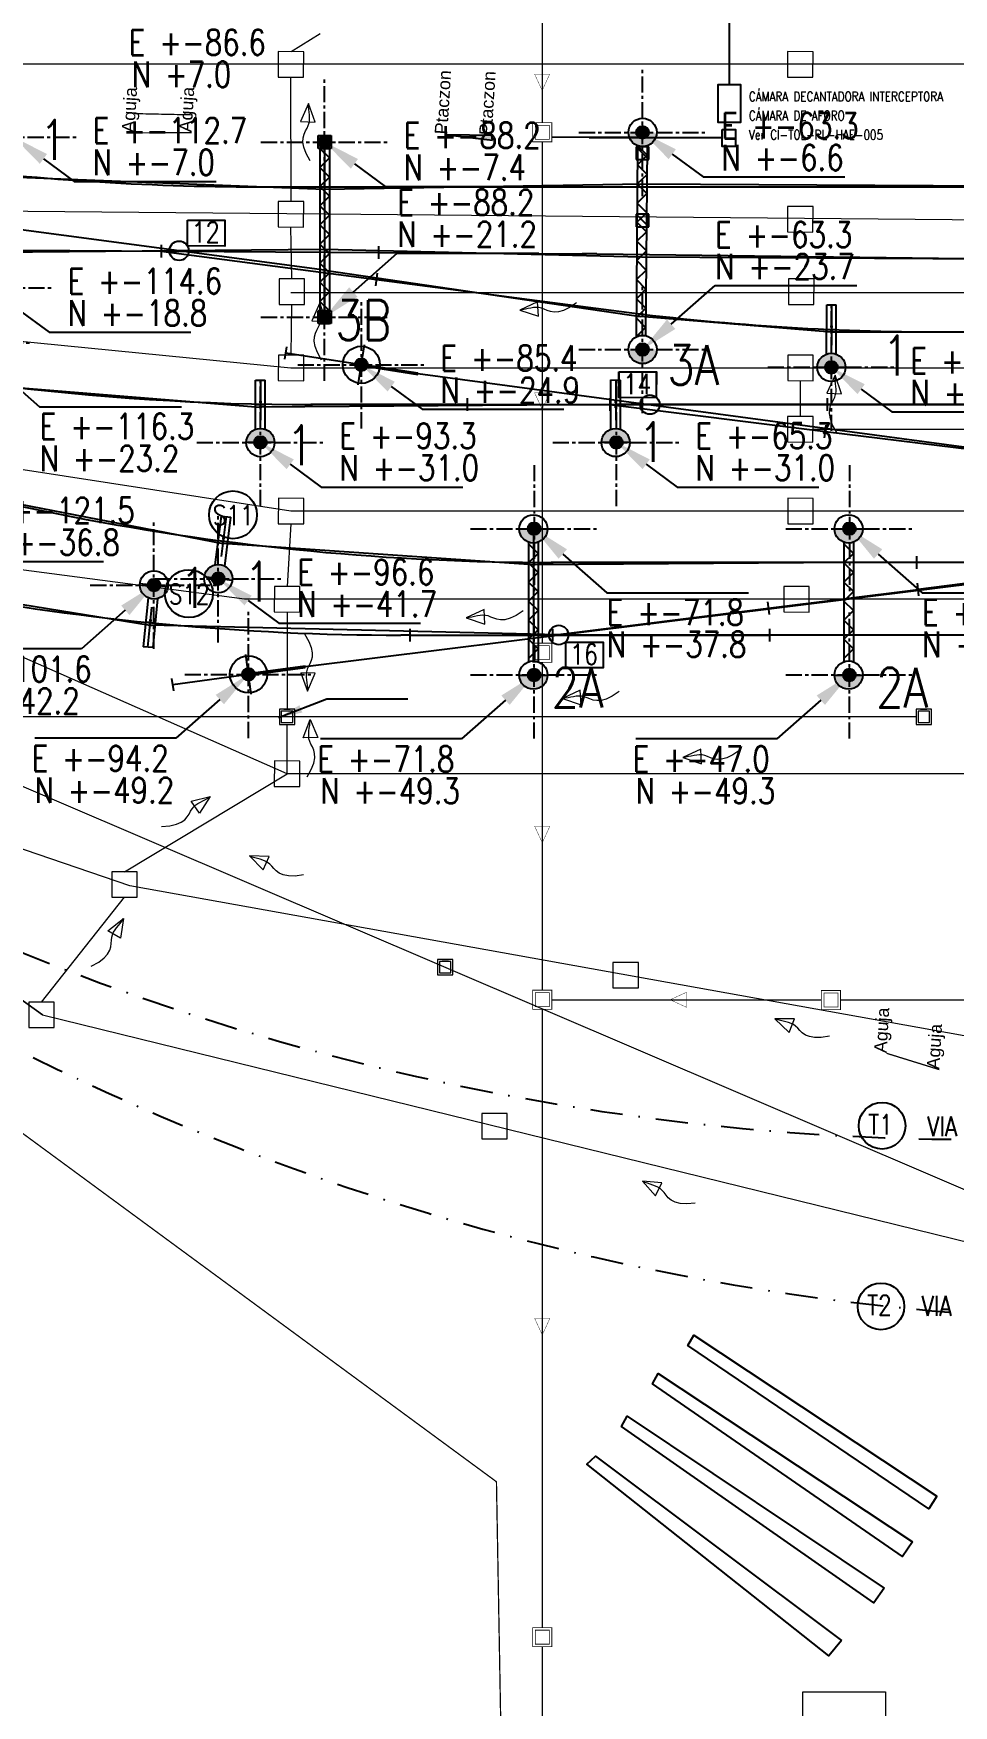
# Model space of a CAD drawing. Header units: millimetres. Extents: x -940 to 1351, y -586 to 711.
# Drawn here: x 488.1 to 560.4, y 153.7 to 285 of the extents above; entities that cross this region are included whole.
import ezdxf
from ezdxf import colors
from ezdxf.entities.mleader import LeaderData, LeaderLine
from ezdxf.enums import TextEntityAlignment as Align
from ezdxf.math import Vec2, Vec3

# ---------------------------------------------------------------- set-up
doc = ezdxf.new("R2010")
doc.units = ezdxf.units.MM
doc.linetypes.add('CENTER', pattern=[50.8, 31.75, -6.35, 6.35, -6.35])
doc.linetypes.add('TRAZO_Y_PUNTO2', pattern=[12.7, 6.35, -3.175, 0, -3.175])
for name, color, linetype in [('camara de inspeccion', 4, 'Continuous'), ('Cambios 1.8', 4, 'Continuous'), ('Catenaria', 2, 'Continuous'), ('CI-Encofrado-f', 2, 'Continuous'), ('CI-Mampostería', 4, 'Continuous'), ('CI-Sanitarios', 1, 'Continuous'), ('CLOACAL PRIMARIO', 6, 'Continuous'), ('ENad-AGUJAS', 22, 'Continuous'), ('GE-Cotas', 1, 'Continuous'), ('GE-Simbologia', 2, 'Continuous'), ('GE-Textos', 3, 'Continuous'), ('LIMITE PREDIO', 252, 'Continuous'), ('ME- VIAS SIN CAT', 1, 'TRAZO_Y_PUNTO2'), ('ME-Vias con catenarias', 30, 'Continuous'), ('Nombre de secciòn de emparrillado', 70, 'Continuous'), ('RIELES', 252, 'Continuous'), ('Scr Aguja', 1, 'Continuous'), ('Scr Corazon', 12, 'Continuous'), ('TUB', 3, 'Continuous')]:
    doc.layers.add(name, color=color, linetype=linetype)
for name, color, linetype, lineweight in [('Catenaria textos', 253, 'Continuous', 15), ('CI-DRENAJES ZONA VIAS', 5, 'Continuous', 9), ('CI-PLUVIALES', 3, 'Continuous', 9)]:
    doc.layers.add(name, color=color, linetype=linetype, lineweight=lineweight)
doc.styles.add('Romans', font='romans.shx', dxfattribs={"width": 0.8})
doc.styles.add('Romans PF', font='romans.shx', dxfattribs={"width": 0.8})
doc.styles.get("Standard").update_dxf_attribs({"font": 'arial.ttf'})
doc.dimstyles.new('COTAS GENERAL', dxfattribs={"dimscale": 0.1, "dimtxt": 2.5, "dimasz": 2.5, "dimexe": 1, "dimexo": 1, "dimgap": 1.25, "dimtad": 1, "dimzin": 1, "dimdsep": 46, "dimtxsty": 'Romans', "dimcen": 1, "dimclrd": 2, "dimclre": 1, "dimclrt": 3, "dimaunit": 1, "dimadec": 3, "dimazin": 0, "dimtfac": 1, "dimtix": 1, "dimtmove": 0, "dimatfit": 0, "dimfxl": 1.5, "dimtolj": 1, "dimarcsym": 0})

# ---------------------------------------------------------------- blocks, each defined once
blk = doc.blocks.new('CB8der')
for p, q in [((0.5, 11.2), (-0.5, 11.2)), ((0, 11.2), (0, -17.05)), ((0, 0), (-2.11, -16.92)), ((0.5, 0), (-0.5, 0)), ((-2.61, -16.86), (-1.62, -16.98)), ((0.5, -17.05), (-0.5, -17.05))]:
    blk.add_line(p, q)
blk = doc.blocks.new('vias ident')
at = {"layer": 'GE-Textos', "color": 2}
blk.add_circle((6413556.11, 6135559.38), 1.83, dxfattribs=at)
at = {"layer": 'GE-Textos', "style": 'Romans', "width": 0.8}
blk.add_attdef('AC1', text='', height=1.56, dxfattribs=at).set_placement((6413555.99, 6135558.7), align=Align.CENTER)
blk = doc.blocks.new('CAMARA DRENAJE RANURADO')
at = {"layer": 'CI-DRENAJES ZONA VIAS', "ltscale": 2}
blk.add_lwpolyline([(0, -1), (2, -1), (2, 1), (0, 1)], close=True, dxfattribs=at)
blk = doc.blocks.new('CAMARA PL')
at = {"layer": 'CI-PLUVIALES', "ltscale": 2}
for points in [[(0, -0.6), (1.2, -0.6), (1.2, 0.6), (0, 0.6)], [(0.15, -0.45), (1.05, -0.45), (1.05, 0.45), (0.15, 0.45)]]:
    blk.add_lwpolyline(points, close=True, dxfattribs=at)
blk.add_lwpolyline([(0.35, 0.6), (0.85, 0.6)], dxfattribs=at)
blk = doc.blocks.new('CAMB')
at = {"layer": 'GE-Simbologia'}
blk.add_lwpolyline([(6413053.12, 6135476.25), (6413056.05, 6135476.25), (6413056.05, 6135474.22), (6413053.12, 6135474.22)], close=True, dxfattribs=at)
at = {"layer": 'GE-Textos', "style": 'Romans', "width": 0.8}
blk.add_attdef('10', text='', height=1.6, dxfattribs=at).set_placement((6413054.56, 6135474.5), align=Align.CENTER)
blk = doc.blocks.new('tipo de vias')
at = {"layer": 'Nombre de secciòn de emparrillado', "color": 2}
blk.add_circle((-0.14, -0.63), 1.88, dxfattribs=at)
at = {"layer": 'Nombre de secciòn de emparrillado', "style": 'Romans', "width": 0.8}
blk.add_attdef('S10', text='', height=1.56, dxfattribs=at).set_placement((-0.12, -1.45), align=Align.CENTER)
blk = doc.blocks.new('CI')
at = {"layer": 'camara de inspeccion', "ltscale": 2, "const_width": 0.06}
for points in [[(17942.25, 14551.63), (17942.25, 14550.88), (17943, 14550.88), (17943.75, 14550.88), (17943.75, 14551.63), (17943.75, 14552.38), (17943, 14552.38), (17942.25, 14552.38)], [(17942.45, 14551.63), (17942.45, 14551.08), (17943, 14551.08), (17943.55, 14551.08), (17943.55, 14551.63), (17943.55, 14552.18), (17943, 14552.18), (17942.45, 14552.18)], [(17942.25, 14510.76), (17942.25, 14510.01), (17943, 14510.01), (17943.75, 14510.01), (17943.75, 14510.76), (17943.75, 14511.51), (17943, 14511.51), (17942.25, 14511.51)], [(17942.45, 14510.76), (17942.45, 14510.21), (17943, 14510.21), (17943.55, 14510.21), (17943.55, 14510.76), (17943.55, 14511.31), (17943, 14511.31), (17942.45, 14511.31)], [(17942.25, 14483.51), (17942.25, 14482.76), (17943, 14482.76), (17943.75, 14482.76), (17943.75, 14483.51), (17943.75, 14484.26), (17943, 14484.26), (17942.25, 14484.26)], [(17942.45, 14483.51), (17942.45, 14482.96), (17943, 14482.96), (17943.55, 14482.96), (17943.55, 14483.51), (17943.55, 14484.06), (17943, 14484.06), (17942.45, 14484.06)], [(17964.92, 14483.49), (17964.92, 14482.74), (17965.67, 14482.74), (17966.42, 14482.74), (17966.42, 14483.49), (17966.42, 14484.24), (17965.67, 14484.24), (17964.92, 14484.24)], [(17965.12, 14483.49), (17965.12, 14482.94), (17965.67, 14482.94), (17966.22, 14482.94), (17966.22, 14483.49), (17966.22, 14484.04), (17965.67, 14484.04), (17965.12, 14484.04)], [(17942.25, 14433.46), (17942.25, 14432.71), (17943, 14432.71), (17943.75, 14432.71), (17943.75, 14433.46), (17943.75, 14434.21), (17943, 14434.21), (17942.25, 14434.21)], [(17942.45, 14433.46), (17942.45, 14432.91), (17943, 14432.91), (17943.55, 14432.91), (17943.55, 14433.46), (17943.55, 14434.01), (17943, 14434.01), (17942.45, 14434.01)]]:
    blk.add_lwpolyline(points, close=True, dxfattribs=at)
blk = doc.blocks.new('flechas')
at = {"layer": 'CLOACAL PRIMARIO', "lineweight": 20, "ltscale": 2, "const_width": 0.06}
for points in [[(-17384.56, 3454.53), (-17383.37, 3451.95), (-17382.18, 3454.54), (-17384.56, 3454.53)], [(-17384.56, 3404.48), (-17383.37, 3401.9), (-17382.18, 3404.49), (-17384.56, 3404.48)], [(-17384.55, 3336.4), (-17383.35, 3333.81), (-17382.17, 3336.4), (-17384.55, 3336.4)], [(-17360.69, 3310.34), (-17363.28, 3309.15), (-17360.69, 3307.96), (-17360.69, 3310.34)], [(-17384.55, 3259.1), (-17383.35, 3256.52), (-17382.17, 3259.11), (-17384.55, 3259.1)]]:
    blk.add_lwpolyline(points, dxfattribs=at)
blk = doc.blocks.new('A$C2B720CAE')
at = {"layer": 'Catenaria', "ltscale": 4}
for p, q in [((0, 1), (0, 0)), ((1, 1), (0, 1)), ((0, 1), (1, 0)), ((0, 0), (1, 0)), ((1, 0), (1, 1))]:
    blk.add_line(p, q, dxfattribs=at)
blk = doc.blocks.new('A$C0E88229D')
at = {"layer": 'Catenaria'}
blk.add_hatch(color=256, dxfattribs=at).paths.add_polyline_path([(2.23, 4.91), (0, 4.91, 1)])
at = {"linetype": 'Continuous', "ltscale": 4}
blk.add_line((1.11, 0), (1.11, 3.16), dxfattribs=at)
at = {"color": 1}
for p, q in [((1.01, 2.13), (1.11, 2.13)), ((1.01, 1.73), (1.11, 1.73)), ((1.11, 2.13), (1.21, 2.13)), ((1.11, 1.73), (1.21, 1.73))]:
    blk.add_line(p, q, dxfattribs=at)
at = {"layer": 'Catenaria'}
for p, q in [((0, 4.91), (2.23, 4.91)), ((0.74, 3.86), (0.74, 0)), ((1.49, 3.86), (1.49, 0))]:
    blk.add_line(p, q, dxfattribs=at)
at = {"layer": 'Catenaria', "linetype": 'Continuous', "ltscale": 4}
for p, q in [((1.49, 1.93), (0.74, 1.93)), ((1.49, 0), (0.74, 0))]:
    blk.add_line(p, q, dxfattribs=at)
at = {"layer": 'Catenaria'}
blk.add_circle((1.11, 4.91), 1.11, dxfattribs=at)
blk = doc.blocks.new('A$C03172A41')
at = {"layer": 'Catenaria'}
for points in [[(2.23, 12.59), (0, 12.59, 1)], [(2.23, 1.11), (0, 1.11, 1)]]:
    blk.add_hatch(color=256, dxfattribs=at).paths.add_polyline_path(points)
for p, q in [((0, 12.59), (2.23, 12.59)), ((0.74, 11.55), (0.74, 2.16)), ((1.49, 11.55), (1.49, 2.16)), ((0, 1.11), (2.23, 1.11))]:
    blk.add_line(p, q, dxfattribs=at)
blk.add_lwpolyline([(0.74, 2.42), (1.49, 3.17), (0.74, 3.92), (1.49, 4.67), (0.74, 5.42), (1.49, 6.17), (0.74, 6.92), (1.49, 7.67), (0.74, 8.42), (1.49, 9.17), (0.74, 9.92), (1.49, 10.67), (0.74, 11.42)], dxfattribs=at)
for centre in [(1.11, 12.59), (1.11, 1.11)]:
    blk.add_circle(centre, 1.11, dxfattribs=at)
blk = doc.blocks.new('A$C78B27864')
at = {"color": 3, "linetype": 'Continuous', "ltscale": 4}
blk.add_line((4.98, 2.08), (4.98, -1.08), dxfattribs=at)
at = {"color": 1}
blk.add_line((0.49, 0.56), (0.49, 0.44), dxfattribs=at)
at = {"layer": 'Catenaria', "color": 3, "linetype": 'Continuous', "ltscale": 4}
for p, q in [((4.99, 0.56), (0.49, 0.56)), ((4.99, 0.44), (0.49, 0.44)), ((4.98, 0.5), (10.98, 0.5))]:
    blk.add_line(p, q, dxfattribs=at)
at = {"layer": 'Catenaria', "color": 4, "linetype": 'Continuous', "ltscale": 4}
blk.add_line((10.98, 1), (10.98, 0), dxfattribs=at)
at = {"layer": 'Catenaria', "color": 1, "linetype": 'Continuous', "ltscale": 4}
for radius in [1.46, 0.2]:
    blk.add_circle((4.98, 0.5), radius, dxfattribs=at)
blk = doc.blocks.new('A$C07126A32')
at = {"layer": 'Catenaria'}
for points in [[(2.23, 18.15), (0, 18.17, 1)], [(2.26, 1.13), (0.04, 1.09, 1)]]:
    blk.add_hatch(color=256, dxfattribs=at).paths.add_polyline_path(points)
for p, q in [((0.73, 17.11), (0.64, 2.1)), ((1.48, 17.11), (1.39, 2.2))]:
    blk.add_line(p, q, dxfattribs=at)
blk.add_lwpolyline([(0.64, 2.1), (1.39, 2.85), (0.65, 3.6), (1.4, 4.35), (0.66, 5.1), (1.41, 5.85), (0.67, 6.6), (1.42, 7.35), (0.68, 8.11), (1.43, 8.85), (0.68, 9.61), (1.44, 10.35), (0.69, 11.11), (1.45, 11.85), (0.7, 12.61), (1.46, 13.36), (0.71, 14.11), (1.47, 14.86), (0.72, 15.61), (1.48, 16.36), (0.73, 17.11)], dxfattribs=at)
for centre in [(1.11, 18.16), (1.15, 1.11)]:
    blk.add_circle(centre, 1.11, dxfattribs=at)
blk = doc.blocks.new('A$C6F447D39')
at = {"linetype": 'Continuous', "ltscale": 4}
blk.add_line((0.5, 13.76), (0.5, 1), dxfattribs=at)
at = {"layer": 'Catenaria', "linetype": 'Continuous', "ltscale": 4}
for p, q in [((0, 14.76), (1, 14.76)), ((0, 13.76), (0, 14.76)), ((0.12, 13.76), (1, 14.76)), ((1, 14.76), (1, 13.76)), ((1, 13.76), (0, 13.76)), ((0.12, 13.76), (0.88, 13.76)), ((0, 1), (1, 1)), ((0, 0), (0, 1)), ((0, 1), (1, 0)), ((0.12, 1), (0.12, 1.1)), ((0.88, 1), (0.12, 1)), ((1, 1), (1, 0)), ((1, 0), (0, 0)), ((0.12, 0), (0.88, 0))]:
    blk.add_line(p, q, dxfattribs=at)
at = {"layer": 'Catenaria'}
for p, q in [((0.12, 13.76), (0.12, 1.1)), ((0.88, 13.76), (0.88, 1))]:
    blk.add_line(p, q, dxfattribs=at)
blk.add_lwpolyline([(0.88, 1), (0.12, 1.75), (0.88, 2.5), (0.12, 3.25), (0.88, 4), (0.12, 4.75), (0.88, 5.5), (0.12, 6.25), (0.88, 7.01), (0.12, 7.76), (0.88, 8.51), (0.12, 9.26), (0.88, 10.01), (0.12, 10.76), (0.88, 11.51), (0.12, 12.26), (0.88, 13.01), (0.12, 13.76)], dxfattribs=at)
blk = doc.blocks.new('COORDENADAS 4.1')
at = {"layer": 'GE-Cotas', "ltscale": 4}
h = blk.add_hatch(color=256, dxfattribs=at)
h.dxf.hatch_style = 1
h.paths.add_polyline_path([(0, 0.5, 0.414214), (-0.5, 0), (0, 0)])
h.paths.add_polyline_path([(0, 0.5), (0, 0), (0.5, 0, 0.414214)])
h.paths.add_polyline_path([(0.5, 0), (0, 0), (0, -0.5, 0.414214)])
h.paths.add_polyline_path([(0, 0), (-0.5, 0, 0.414214), (0, -0.5)])
at = {"layer": 'GE-Cotas', "linetype": 'CENTER', "ltscale": 0.04}
for p, q in [((0, -5), (0, 5)), ((-5, 0), (5, 0))]:
    blk.add_line(p, q, dxfattribs=at)
at = {"layer": 'GE-Cotas', "ltscale": 4}
blk.add_circle((0, 0), 0.5, dxfattribs=at)
at = {"layer": 'GE-Cotas', "color": 3, "ltscale": 4, "style": 'Romans', "width": 0.8}
for tag, p in [('COORDENADASX', (-17.03, -7.6)), ('COORDENADASY', (-16.8, -10.1))]:
    blk.add_attdef(tag, p, '', height=2, dxfattribs=at)
at = {"layer": 'GE-Cotas', "color": 2, "ltscale": 4}
ml = blk.add_multileader_mtext('Standard', dxfattribs=at)
ml.set_content('', color=2)
ml.set_leader_properties()
ml.build(insert=Vec2(0, 0))
ml.multileader.update_dxf_attribs({"text_right_attachment_type": 6, "dogleg_length": 0.36, "arrow_head_size": 3})
ctx = ml.context
ctx.base_point, ctx.arrow_head_size = Vec3(-18.78, -3.02), 3
ctx.right_attachment, ctx.text_align_type = 6, 2
notes = []
notes.append((ctx, [(0, (1, 1, 0), (-5.7, -5.02), (-1, 0), 9.08, [(0, [(0, 0)], 0, [])])]))
ctx.mtext.insert, ctx.mtext.alignment, ctx.mtext.flow_direction = Vec3(-16.78, -1.02), 3, 5
for ctx, leaders in notes:
    for number, flags, end, landing, length, lines in leaders:
        leader = LeaderData()
        leader.index, (leader.has_last_leader_line, leader.has_dogleg_vector, leader.attachment_direction) = number, flags
        leader.last_leader_point, leader.dogleg_vector, leader.dogleg_length = Vec3(end), Vec3(landing), length
        for number, points, colour, breaks in lines:
            line = LeaderLine()
            line.index, line.vertices, line.color, line.breaks = number, Vec3.list(points), colors.encode_raw_color(colour), breaks
            leader.lines.append(line)
        ctx.leaders.append(leader)
blk = doc.blocks.new('COORDENADAS 4.6')
at = {"layer": 'GE-Cotas', "ltscale": 4}
h = blk.add_hatch(color=256, dxfattribs=at)
h.dxf.hatch_style = 1
h.paths.add_polyline_path([(0, 0.5, 0.414214), (-0.5, 0), (0, 0)])
h.paths.add_polyline_path([(0, 0.5), (0, 0), (0.5, 0, 0.414214)])
h.paths.add_polyline_path([(0.5, 0), (0, 0), (0, -0.5, 0.414214)])
h.paths.add_polyline_path([(0, 0), (-0.5, 0, 0.414214), (0, -0.5)])
at = {"layer": 'GE-Cotas', "linetype": 'CENTER', "ltscale": 0.04}
for p, q in [((0, -5), (0, 5)), ((-5, 0), (5, 0))]:
    blk.add_line(p, q, dxfattribs=at)
at = {"layer": 'GE-Cotas', "ltscale": 4}
blk.add_circle((0, 0), 0.5, dxfattribs=at)
at = {"layer": 'GE-Cotas', "color": 3, "ltscale": 4, "style": 'Romans', "width": 0.8}
for tag, p in [('COORDENADASX', (6.2, -0.48)), ('COORDENADASY', (6.2, -2.99))]:
    blk.add_attdef(tag, p, '', height=2, dxfattribs=at)
at = {"layer": 'GE-Cotas', "color": 2, "ltscale": 4}
ml = blk.add_multileader_mtext('Standard', dxfattribs=at)
ml.set_content('', color=2)
ml.set_leader_properties()
ml.build(insert=Vec2(0, 0))
ml.multileader.update_dxf_attribs({"text_right_attachment_type": 6, "dogleg_length": 0.36, "arrow_head_size": 2.9})
ctx = ml.context
ctx.base_point, ctx.arrow_head_size, ctx.plane_origin = Vec3(15.88, -3.5), 2.9, Vec3(-0.94, 4.06)
ctx.right_attachment = 6
notes = []
notes.append((ctx, [(0, (1, 1, 0), (4.76, -3.5), (1, 0), 11.13, [(0, [(0, 0)], 0, [])])]))
ctx.mtext.insert, ctx.mtext.flow_direction = Vec3(17.88, -1.5), 5
for ctx, leaders in notes:
    for number, flags, end, landing, length, lines in leaders:
        leader = LeaderData()
        leader.index, (leader.has_last_leader_line, leader.has_dogleg_vector, leader.attachment_direction) = number, flags
        leader.last_leader_point, leader.dogleg_vector, leader.dogleg_length = Vec3(end), Vec3(landing), length
        for number, points, colour, breaks in lines:
            line = LeaderLine()
            line.index, line.vertices, line.color, line.breaks = number, Vec3.list(points), colors.encode_raw_color(colour), breaks
            leader.lines.append(line)
        ctx.leaders.append(leader)
blk = doc.blocks.new('COORDENADAS 4.2')
at = {"layer": 'GE-Cotas', "ltscale": 4}
h = blk.add_hatch(color=256, dxfattribs=at)
h.dxf.hatch_style = 1
h.paths.add_polyline_path([(0, -0.5, -0.414214), (-0.5, 0), (0, 0)])
h.paths.add_polyline_path([(0, -0.5), (0, 0), (0.5, 0, -0.414214)])
h.paths.add_polyline_path([(0.5, 0), (0, 0), (0, 0.5, -0.414214)])
h.paths.add_polyline_path([(0, 0), (-0.5, 0, -0.414214), (0, 0.5)])
at = {"layer": 'GE-Cotas', "linetype": 'CENTER', "ltscale": 0.04}
for p, q in [((0, 5), (0, -5)), ((-5, 0), (5, 0))]:
    blk.add_line(p, q, dxfattribs=at)
at = {"layer": 'GE-Cotas', "ltscale": 4}
blk.add_circle((0, 0), 0.5, dxfattribs=at)
at = {"layer": 'GE-Cotas', "color": 3, "ltscale": 4, "style": 'Romans', "width": 0.8}
for tag, p in [('COORDENADASX', (5.7, -7.56)), ('COORDENADASY', (5.7, -10.07))]:
    blk.add_attdef(tag, p, '', height=2, dxfattribs=at)
at = {"layer": 'GE-Cotas', "color": 2, "ltscale": 4}
ml = blk.add_multileader_mtext('Standard', dxfattribs=at)
ml.set_content('', color=2)
ml.set_leader_properties()
ml.build(insert=Vec2(0, 0))
ml.multileader.update_dxf_attribs({"text_right_attachment_type": 6, "dogleg_length": 0.36, "arrow_head_size": 3})
ctx = ml.context
ctx.base_point, ctx.arrow_head_size = Vec3(16.83, -5.02), 3
ctx.right_attachment = 6
notes = []
notes.append((ctx, [(0, (1, 1, 0), (5.7, -5.02), (1, 0), 11.13, [(0, [(0, 0)], 0, [])])]))
ctx.mtext.insert, ctx.mtext.flow_direction = Vec3(18.83, -3.02), 5
for ctx, leaders in notes:
    for number, flags, end, landing, length, lines in leaders:
        leader = LeaderData()
        leader.index, (leader.has_last_leader_line, leader.has_dogleg_vector, leader.attachment_direction) = number, flags
        leader.last_leader_point, leader.dogleg_vector, leader.dogleg_length = Vec3(end), Vec3(landing), length
        for number, points, colour, breaks in lines:
            line = LeaderLine()
            line.index, line.vertices, line.color, line.breaks = number, Vec3.list(points), colors.encode_raw_color(colour), breaks
            leader.lines.append(line)
        ctx.leaders.append(leader)
blk = doc.blocks.new('COORDENADAS 4.0')
at = {"layer": 'GE-Cotas', "ltscale": 4}
h = blk.add_hatch(color=256, dxfattribs=at)
h.dxf.hatch_style = 1
h.paths.add_polyline_path([(0, 0.5, 0.414214), (-0.5, 0), (0, 0)])
h.paths.add_polyline_path([(0, 0.5), (0, 0), (0.5, 0, 0.414214)])
h.paths.add_polyline_path([(0.5, 0), (0, 0), (0, -0.5, 0.414214)])
h.paths.add_polyline_path([(0, 0), (-0.5, 0, 0.414214), (0, -0.5)])
at = {"layer": 'GE-Cotas', "linetype": 'CENTER', "ltscale": 0.04}
for p, q in [((0, -5), (0, 5)), ((-5, 0), (5, 0))]:
    blk.add_line(p, q, dxfattribs=at)
at = {"layer": 'GE-Cotas', "ltscale": 4}
blk.add_circle((0, 0), 0.5, dxfattribs=at)
at = {"layer": 'GE-Cotas', "color": 3, "ltscale": 4, "style": 'Romans', "width": 0.8}
for tag, p in [('COORDENADASX', (5.7, 8.02)), ('COORDENADASY', (5.7, 5.52))]:
    blk.add_attdef(tag, p, '', height=2, dxfattribs=at)
at = {"layer": 'GE-Cotas', "color": 2, "ltscale": 4}
ml = blk.add_multileader_mtext('Standard', dxfattribs=at)
ml.set_content('', color=2)
ml.set_leader_properties()
ml.build(insert=Vec2(0, 0))
ml.multileader.update_dxf_attribs({"text_right_attachment_type": 6, "dogleg_length": 0.36, "arrow_head_size": 3})
ctx = ml.context
ctx.base_point, ctx.arrow_head_size = Vec3(16.83, 5.02), 3
ctx.right_attachment = 6
notes = []
notes.append((ctx, [(0, (1, 1, 0), (5.7, 5.02), (1, 0), 11.13, [(0, [(0, 0)], 0, [])])]))
ctx.mtext.insert, ctx.mtext.flow_direction = Vec3(18.83, 7.02), 5
for ctx, leaders in notes:
    for number, flags, end, landing, length, lines in leaders:
        leader = LeaderData()
        leader.index, (leader.has_last_leader_line, leader.has_dogleg_vector, leader.attachment_direction) = number, flags
        leader.last_leader_point, leader.dogleg_vector, leader.dogleg_length = Vec3(end), Vec3(landing), length
        for number, points, colour, breaks in lines:
            line = LeaderLine()
            line.index, line.vertices, line.color, line.breaks = number, Vec3.list(points), colors.encode_raw_color(colour), breaks
            leader.lines.append(line)
        ctx.leaders.append(leader)
blk = doc.blocks.new('cat')
at = {"layer": 'Catenaria'}
for p, q in [((-88.25, -11.12), (-112.98, -10.17)), ((-88.25, -17.45), (-133.72, -11.44)), ((-63.29, -10.71), (-88.25, -11.12)), ((-88.25, -15.85), (-114.6, -16.07)), ((-63.37, -16.43), (-88.25, -15.85)), ((-88.25, -17.45), (-63.45, -21.1)), ((-48.46, -22.32), (-63.45, -21.1)), ((-33.27, -22.32), (-48.46, -22.32)), ((-116.76, -26.32), (-93.34, -28.22)), ((-120.8, -34.15), (-96.24, -38.93)), ((-126.65, -41.34), (-101.95, -45.35))]:
    blk.add_line(p, q, dxfattribs=at)
at = {"layer": 'Catenaria', "linetype": 'Continuous', "ltscale": 4}
for p, q in [((-30.93, -10.91), (-63.29, -10.71)), ((-33.29, -16.61), (-63.37, -16.43)), ((-33.29, -32), (-80.93, -25.59)), ((-65.39, -28.01), (-93.29, -28.22)), ((-33.29, -28.01), (-65.4, -28.01)), ((-71.86, -40.61), (-96.24, -38.93)), ((-89.78, -48.59), (-8.88, -38.52)), ((-71.86, -38.31), (-71.86, -48.21)), ((-47.11, -40.41), (-71.86, -40.61)), ((-20.18, -40.41), (-47.11, -40.41)), ((-69.88, -46.11), (-101.95, -45.35)), ((-69.88, -46.11), (-47.1, -46.11)), ((-47.1, -46.11), (-0.18, -46.11))]:
    blk.add_line(p, q, dxfattribs=at)
for centre in [(-99.68, -15.94), (-62.71, -28.02), (-69.87, -46.11)]:
    blk.add_circle(centre, 0.761, dxfattribs=at)
at = {"layer": 'CI-Encofrado-f', "color": 1}
blk.add_lwpolyline([(-57.04, -5.87), (-57.35, -5.87), (-57.35, -2.87), (-55.6, -2.87), (-55.6, -5.87), (-55.92, -5.87)], close=True, dxfattribs=at)
at = {"layer": 'CI-Sanitarios'}
blk.add_lwpolyline([(-57.03, -6.41), (-55.98, -6.41), (-55.98, -7.76), (-57.03, -7.76)], close=True, dxfattribs=at)
at = {"layer": 'ME-Vias con catenarias', "ltscale": 0.5}
blk.add_line((-65.85, -28.05), (-65.86, -28.05), dxfattribs=at)
at = {"layer": 'TUB'}
for p, q in [((-56.48, 7.73), (-56.48, -2.87)), ((-57.03, -7.08), (-67.49, -7.08))]:
    blk.add_line(p, q, dxfattribs=at)
at = {"layer": 'Catenaria', "ltscale": 2, "rotation": 359.8688094967947}
blk.add_blockref('A$C07126A32', (-64.44, -24.8), dxfattribs=at)
at = {"layer": 'Catenaria', "linetype": 'Continuous', "ltscale": 4}
for name, p in [('A$C6F447D39', (-88.75, -21.66)), ('A$C03172A41', (-72.97, -50.37)), ('A$C03172A41', (-48.22, -50.37))]:
    blk.add_blockref(name, p, dxfattribs=at)
at = {"layer": 'Catenaria', "ltscale": 4}
for p in [(-63.79, -8.77), (-63.79, -14.06)]:
    blk.add_blockref('A$C2B720CAE', p, dxfattribs=at)
at = {"layer": 'Catenaria', "linetype": 'Continuous', "ltscale": 4}
for name, p, rotation in [('A$C0E88229D', (-47.34, -20.19), 179.8649936090913), ('A$C78B27864', (-80.37, -25.17), 171.1139154564835), ('A$C0E88229D', (-92.18, -26.09), 179.9999999999968), ('A$C0E88229D', (-64.28, -26.09), 179.8649936090913), ('A$C0E88229D', (-94.87, -36.96), 172.635120679223), ('A$C0E88229D', (-103.23, -46.96), 354.4113234270917), ('A$C78B27864', (-89.36, -48.03), 187.784768035137)]:
    blk.add_blockref(name, p, dxfattribs=dict(at, rotation=rotation))
at = {"layer": 'GE-Cotas', "ltscale": 4}
for name, p, values in [('COORDENADAS 4.1', (-86.6, 7.02), {'COORDENADASY': 'N +7.0', 'COORDENADASX': 'E +-86.6'}), ('COORDENADAS 4.6', (-112.67, -7.01), {'COORDENADASY': 'N +-7.0', 'COORDENADASX': 'E +-112.7'}), ('COORDENADAS 4.6', (-88.25, -7.4), {'COORDENADASY': 'N +-7.4', 'COORDENADASX': 'E +-88.2'}), ('COORDENADAS 4.6', (-63.29, -6.64), {'COORDENADASY': 'N +-6.6', 'COORDENADASX': 'E +-63.3'}), ('COORDENADAS 4.0', (-88.25, -21.16), {'COORDENADASY': 'N +-21.2', 'COORDENADASX': 'E +-88.2'}), ('COORDENADAS 4.6', (-114.64, -18.84), {'COORDENADASY': 'N +-18.8', 'COORDENADASX': 'E +-114.6'}), ('COORDENADAS 4.0', (-63.29, -23.69), {'COORDENADASY': 'N +-23.7', 'COORDENADASX': 'E +-63.3'}), ('COORDENADAS 4.2', (-116.33, -23.17), {'COORDENADASX': 'E +-116.3', 'COORDENADASY': 'N +-23.2'}), ('COORDENADAS 4.6', (-85.36, -24.89), {'COORDENADASY': 'N +-24.9', 'COORDENADASX': 'E +-85.4'}), ('COORDENADAS 4.6', (-48.46, -25.09), {'COORDENADASY': 'N +-25.1', 'COORDENADASX': 'E +-48.5'}), ('COORDENADAS 4.6', (-93.29, -30.99), {'COORDENADASY': 'N +-31.0', 'COORDENADASX': 'E +-93.3'}), ('COORDENADAS 4.6', (-65.34, -30.99), {'COORDENADASY': 'N +-31.0', 'COORDENADASX': 'E +-65.3'}), ('COORDENADAS 4.6', (-121.5, -36.84), {'COORDENADASY': 'N +-36.8', 'COORDENADASX': 'E +-121.5'}), ('COORDENADAS 4.2', (-71.8, -37.77), {'COORDENADASX': 'E +-71.8', 'COORDENADASY': 'N +-37.8'}), ('COORDENADAS 4.2', (-47.04, -37.77), {'COORDENADASX': 'E +-47.0', 'COORDENADASY': 'N +-37.8'}), ('COORDENADAS 4.6', (-96.6, -41.69), {'COORDENADASY': 'N +-41.7', 'COORDENADASX': 'E +-96.6'}), ('COORDENADAS 4.1', (-101.65, -42.19), {'COORDENADASY': 'N +-42.2', 'COORDENADASX': 'E +-101.6'}), ('COORDENADAS 4.1', (-94.23, -49.2), {'COORDENADASY': 'N +-49.2', 'COORDENADASX': 'E +-94.2'}), ('COORDENADAS 4.1', (-71.8, -49.25), {'COORDENADASY': 'N +-49.3', 'COORDENADASX': 'E +-71.8'}), ('COORDENADAS 4.1', (-47.04, -49.25), {'COORDENADASY': 'N +-49.3', 'COORDENADASX': 'E +-47.0'})]:
    blk.add_blockref(name, p, dxfattribs=at).add_auto_attribs(values)
at = {"layer": 'GE-Simbologia'}
ref = blk.add_blockref('CAMB', (-6435433.19, -6112115.72), dxfattribs=dict(at, rotation=359.7915328183228))
ref.add_attrib('C10', '12', dxfattribs={"layer": 'GE-Textos', "height": 1.6, "style": 'Romans', "width": 0.8}).set_placement((-97.58, -15.28), align=Align.CENTER)
ref = blk.add_blockref('CAMB', (-6435399.31, -6112127.63), dxfattribs=dict(at, rotation=359.7915328183228))
ref.add_attrib('C10', '14', dxfattribs={"layer": 'GE-Textos', "height": 1.6, "style": 'Romans', "width": 0.8}).set_placement((-63.7, -27.2), align=Align.CENTER)
ref = blk.add_blockref('CAMB', (-6413122.44, -6135522.92), dxfattribs=at)
ref.add_attrib('C10', '16', dxfattribs={"layer": 'GE-Textos', "height": 1.6, "style": 'Romans', "width": 0.8}).set_placement((-67.88, -48.42), align=Align.CENTER)
at = {"layer": 'Catenaria textos', "char_height": 5, "width": 356.7779, "attachment_point": 1, "line_spacing_factor": 1.200001, "style": 'Romans PF'}
for s, insert in [('{\\H0.625x;\\C3;1}', (-110.63, -5.68)), ('{\\H0.625x;\\C3;3B}', (-87.4, -19.83)), ('{\\H0.625x;\\C3;3A}', (-61.34, -23.34)), ('{\\H0.625x;\\C3;1}', (-44.47, -22.6)), ('{\\H0.625x;\\C3;1}', (-91.25, -29.66)), ('{\\H0.625x;\\C3;1}', (-63.62, -29.4)), ('{\\H0.625x;\\C3;1}', (-94.57, -40.36)), ('{\\H0.625x;\\C3;1}', (-99.61, -40.86)), ('{\\H0.625x;\\C3;2A}', (-70.42, -48.69)), ('{\\H0.625x;\\C3;2A}', (-44.94, -48.69))]:
    blk.add_mtext(s, dxfattribs=dict(at, insert=insert))

msp = doc.modelspace()

# ---------------------------------------------------------------- hatches: boundary and pattern name
at = {"layer": 'ENad-AGUJAS'}
h = msp.add_hatch(color=27, dxfattribs=at)
h.set_gradient(color1=(141, 85, 42), one_color=1, tint=1)
h.paths.add_polyline_path([(524.159, 276.647), (524.096, 277.005), (520.601, 277.074)])

# ---------------------------------------------------------------- linework, layer by layer
at = {"layer": 'CI-DRENAJES ZONA VIAS', "ltscale": 2}
for points in [[(488.81, 207.968), (428.504, 251.394), (390.77, 274.186), (353.815, 288.198)], [(508.33, 283.6), (510.623, 285.022)], [(588.584, 282.604), (427.213, 282.604)], [(508.33, 271.828), (508.32, 281.6)], [(509.836, 275.015), (509.519, 275.603), (509.338, 276.094), (509.269, 276.501), (509.284, 276.84), (509.36, 277.124), (509.469, 277.367), (509.587, 277.584), (509.688, 277.79), (509.752, 277.995), (509.781, 278.203), (509.784, 278.413), (509.77, 278.627), (509.747, 278.843), (509.722, 279.063), (509.705, 279.286), (509.704, 279.512)], [(597.996, 270.043), (467.327, 271.228), (427.449, 274.349)], [(597.889, 258.755), (508.306, 258.755), (468.499, 262.681), (429.263, 270.463)], [(508.396, 265.748), (508.32, 269.828)], [(597.804, 264.663), (508.313, 264.663)], [(508.342, 259.76), (508.387, 263.748)], [(510.719, 259.378), (510.402, 259.966), (510.222, 260.456), (510.152, 260.864), (510.168, 261.202), (510.243, 261.486), (510.353, 261.73), (510.471, 261.947), (510.572, 262.152), (510.635, 262.358), (510.665, 262.565), (510.668, 262.776), (510.654, 262.989), (510.63, 263.206), (510.606, 263.425), (510.589, 263.648), (510.588, 263.875)], [(530.753, 263.874), (530.198, 263.501), (529.727, 263.274), (529.328, 263.166), (528.99, 263.149), (528.7, 263.196), (528.447, 263.282), (528.22, 263.378), (528.006, 263.459), (527.795, 263.502), (527.585, 263.512), (527.376, 263.495), (527.165, 263.46), (526.952, 263.415), (526.735, 263.37), (526.515, 263.331), (526.29, 263.308)], [(597.996, 240.594), (504.677, 240.594), (468.227, 245.388), (431.061, 260.288)], [(548.324, 254.942), (548.333, 257.76)], [(551.177, 253.69), (550.86, 254.278), (550.68, 254.769), (550.61, 255.176), (550.626, 255.515), (550.701, 255.799), (550.811, 256.042), (550.929, 256.259), (551.029, 256.465), (551.093, 256.67), (551.123, 256.878), (551.126, 257.088), (551.112, 257.302), (551.088, 257.518), (551.064, 257.738), (551.047, 257.961), (551.046, 258.187)], [(597.996, 247.516), (508.322, 247.516), (468.787, 253.6)], [(597.996, 253.937), (549.319, 253.937)], [(428.504, 251.394), (488.81, 207.968)], [(508.328, 246.521), (508.026, 241.598)], [(508.017, 226.897), (468.305, 244.393)], [(508.017, 239.598), (508.017, 231.962)], [(526.552, 239.697), (525.997, 239.325), (525.526, 239.098), (525.127, 238.989), (524.789, 238.972), (524.499, 239.02), (524.246, 239.105), (524.018, 239.202), (523.804, 239.282), (523.594, 239.326), (523.384, 239.335), (523.174, 239.318), (522.963, 239.283), (522.75, 239.239), (522.534, 239.193), (522.314, 239.155), (522.088, 239.132)], [(509.397, 237.87), (509.728, 237.29), (509.92, 236.804), (509.999, 236.398), (509.992, 236.059), (509.923, 235.774), (509.819, 235.528), (509.707, 235.308), (509.611, 235.1), (509.552, 234.893), (509.527, 234.685), (509.529, 234.474), (509.548, 234.261), (509.577, 234.045), (509.607, 233.827), (509.629, 233.604), (509.635, 233.378)], [(568.18, 205.065), (495.685, 218.097), (457.524, 231.125)], [(509.586, 226.66), (509.917, 227.24), (510.109, 227.727), (510.188, 228.132), (510.18, 228.471), (510.111, 228.757), (510.008, 229.003), (509.895, 229.223), (509.799, 229.43), (509.74, 229.637), (509.716, 229.846), (509.718, 230.056), (509.737, 230.269), (509.766, 230.485), (509.795, 230.704), (509.817, 230.926), (509.824, 231.153)], [(508.017, 226.897), (508.017, 230.762)], [(543.563, 228.744), (543.009, 228.372), (542.538, 228.145), (542.139, 228.036), (541.8, 228.019), (541.511, 228.067), (541.258, 228.152), (541.03, 228.249), (540.816, 228.329), (540.606, 228.373), (540.396, 228.382), (540.186, 228.365), (539.975, 228.33), (539.762, 228.286), (539.546, 228.24), (539.326, 228.202), (539.1, 228.179)], [(495.25, 219.201), (508.017, 226.897)], [(570.654, 226.897), (508.017, 226.897)], [(498.149, 222.752), (498.815, 222.807), (499.325, 222.923), (499.704, 223.087), (499.98, 223.285), (500.176, 223.503), (500.321, 223.727), (500.439, 223.945), (500.556, 224.141), (500.693, 224.306), (500.851, 224.444), (501.026, 224.562), (501.212, 224.666), (501.407, 224.765), (501.604, 224.864), (501.8, 224.971), (501.991, 225.094)], [(488.738, 208.968), (495.25, 217.201)], [(492.65, 211.783), (493.232, 212.111), (493.647, 212.43), (493.923, 212.737), (494.091, 213.031), (494.179, 213.312), (494.217, 213.576), (494.233, 213.822), (494.258, 214.05), (494.313, 214.257), (494.4, 214.449), (494.509, 214.628), (494.635, 214.801), (494.771, 214.971), (494.909, 215.144), (495.042, 215.323), (495.164, 215.514)], [(488.81, 207.968), (566.48, 188.88)], [(550.624, 206.298), (549.964, 206.191), (549.442, 206.181), (549.034, 206.249), (548.719, 206.375), (548.475, 206.539), (548.281, 206.722), (548.115, 206.904), (547.954, 207.067), (547.78, 207.194), (547.594, 207.29), (547.396, 207.362), (547.19, 207.418), (546.977, 207.467), (546.762, 207.516), (546.546, 207.573), (546.331, 207.646)], [(540.069, 193.168), (539.402, 193.121), (538.881, 193.159), (538.481, 193.263), (538.179, 193.417), (537.951, 193.603), (537.775, 193.803), (537.625, 194), (537.48, 194.176), (537.319, 194.319), (537.141, 194.431), (536.951, 194.521), (536.751, 194.596), (536.544, 194.663), (536.334, 194.732), (536.124, 194.808), (535.917, 194.9)]]:
    msp.add_lwpolyline(points, dxfattribs=at)
for points in [[(509.704, 279.512), (509.072, 278.105), (510.217, 278.057)], [(526.29, 263.308), (527.752, 262.815), (527.689, 263.959)], [(510.588, 263.875), (509.955, 262.467), (511.1, 262.419)], [(551.046, 258.187), (550.413, 256.78), (551.558, 256.732)], [(522.088, 239.132), (523.55, 238.638), (523.487, 239.782)], [(509.635, 233.378), (510.234, 234.8), (509.089, 234.82)], [(509.824, 231.153), (510.423, 229.731), (509.277, 229.71)], [(539.1, 228.179), (540.562, 227.685), (540.499, 228.83)], [(501.991, 225.094), (501.156, 223.796), (500.491, 224.73)], [(495.164, 215.514), (494.947, 213.987), (493.953, 214.558)], [(546.331, 207.646), (547.454, 206.587), (547.874, 207.654)], [(535.917, 194.9), (536.939, 193.744), (537.454, 194.768)]]:
    msp.add_lwpolyline(points, close=True, dxfattribs=at)
at = {"layer": 'CI-Encofrado-f', "color": 1}
msp.add_lwpolyline([(542.179, 278.03), (541.867, 278.03), (541.867, 281.03), (543.617, 281.03), (543.617, 278.03), (543.304, 278.03)], close=True, dxfattribs=at)
at = {"layer": 'CI-Mampostería', "lineweight": 5, "ltscale": 2}
msp.add_lwpolyline([(548.515, 154.792), (555.015, 154.792), (555.015, 148.092), (548.515, 148.092)], close=True, dxfattribs=at)
at = {"layer": 'CI-PLUVIALES', "ltscale": 2}
for points in [[(557.417, 231.37), (510.117, 231.37), (474.446, 231.37), (430.303, 254.852)], [(534.106, 233.359), (533.551, 232.987), (533.08, 232.76), (532.682, 232.651), (532.343, 232.634), (532.053, 232.682), (531.8, 232.767), (531.573, 232.864), (531.359, 232.944), (531.148, 232.988), (530.939, 232.997), (530.729, 232.98), (530.518, 232.945), (530.305, 232.901), (530.088, 232.855), (529.868, 232.817), (529.643, 232.794)], [(566.364, 192.029), (474.446, 231.37)], [(509.306, 218.947), (508.643, 218.862), (508.12, 218.869), (507.715, 218.95), (507.405, 219.086), (507.167, 219.258), (506.979, 219.448), (506.818, 219.636), (506.663, 219.803), (506.494, 219.936), (506.31, 220.038), (506.115, 220.117), (505.911, 220.18), (505.7, 220.236), (505.487, 220.291), (505.272, 220.356), (505.06, 220.436)]]:
    msp.add_lwpolyline(points, dxfattribs=at)
for points in [[(529.643, 232.794), (531.105, 232.3), (531.042, 233.445)], [(505.06, 220.436), (506.148, 219.341), (506.603, 220.393)]]:
    msp.add_lwpolyline(points, close=True, dxfattribs=at)
at = {"layer": 'CI-Sanitarios'}
msp.add_lwpolyline([(542.192, 277.491), (543.242, 277.491), (543.242, 276.141), (542.192, 276.141)], close=True, dxfattribs=at)
at = {"layer": 'CLOACAL PRIMARIO', "lineweight": 5, "ltscale": 2}
for p, q in [((528.059, 287.273), (528.059, 278.012)), ((528.061, 276.512), (528.059, 237.142)), ((528.059, 235.642), (528.059, 209.895)), ((528.809, 209.145), (549.973, 209.145)), ((551.473, 209.145), (597.157, 209.145)), ((528.061, 208.395), (528.061, 159.849)), ((528.061, 158.349), (528.061, 109.896))]:
    msp.add_line(p, q, dxfattribs=at)
at = {"layer": 'ENad-AGUJAS', "const_width": 0.1}
for points in [[(496.084, 278.729), (500.605, 278.633)], [(496.035, 277.216), (500.528, 277.242)], [(555.094, 204.942), (559.238, 203.658)]]:
    msp.add_lwpolyline(points, dxfattribs=at)
at = {"layer": 'ENad-AGUJAS'}
msp.add_lwpolyline([(524.159, 276.647), (524.096, 277.005), (520.601, 277.074)], close=True, dxfattribs=at)
at = {"layer": 'LIMITE PREDIO', "const_width": 0.1}
msp.add_lwpolyline([(697.421, 112.879), (697.299, 63.897), (526.361, 64.322), (524.461, 171.298), (466.335, 214.039), (402.358, 254.307), (399.65, 255.101), (324.452, 271.86)], dxfattribs=at)
at = {"layer": 'ME- VIAS SIN CAT', "ltscale": 0.4}
for centre, start in [((576.692, 383.913), 228.86109), ((562.391, 398.174), 235.98611)]:
    msp.add_arc(centre, 200, start, 270, dxfattribs=at)
at = {"layer": 'ME-Vias con catenarias', "ltscale": 0.5}
for p, q in [((505.519, 272.982), (847.2, 272.982)), ((559.534, 261.582), (847.2, 261.582)), ((522.17, 255.879), (509.878, 255.877)), ((522.17, 255.879), (510.027, 255.877)), ((533.37, 255.854), (533.363, 255.854)), ((550.42, 255.88), (574.485, 255.882)), ((550.289, 253.767), (567.184, 251.685)), ((557.462, 243.482), (528.752, 243.482)), ((557.462, 243.482), (528.902, 243.482)), ((598.59, 237.782), (545.94, 237.782))]:
    msp.add_line(p, q, dxfattribs=at)
at = {"layer": 'ME-Vias con catenarias'}
for p, q in [((515.192, 267.824), (531.181, 267.722)), ((532.336, 267.711), (566.405, 267.297)), ((515.047, 265.71), (533.461, 263.289)), ((545.808, 239.897), (557.572, 241.367)), ((517.69, 237.782), (516.949, 237.782))]:
    msp.add_line(p, q, dxfattribs=at)
at = {"layer": 'ME-Vias con catenarias', "ltscale": 0.5}
for centre, start, end in [((505.669, 472.982), 262.44589, 270), ((559.534, 461.582), 262.50918, 270), ((510.003, 455.877), 255.32088, 270.00698), ((528.902, 443.482), 248.19586, 270.00001)]:
    msp.add_arc(centre, 200, start, end, dxfattribs=at)
at = {"layer": 'ME-Vias con catenarias'}
for centre, start, end in [((529.904, 67.726), 89.30321, 89.6342), ((516.95, 437.782), 248.88564, 269.99992)]:
    msp.add_arc(centre, 200, start, end, dxfattribs=at)
at = {"layer": 'RIELES', "color": 1}
for points, elevation in [([(559.045, 170.177), (558.418, 169.184), (539.501, 182.009), (539.947, 182.818)], 10.11), ([(557.138, 166.587), (556.333, 165.429), (536.705, 178.983), (537.15, 179.792)], 10.19), ([(554.907, 162.938), (554.087, 161.798), (534.278, 175.629), (534.724, 176.439)], 10.26), ([(551.555, 158.83), (550.551, 157.628), (531.571, 172.669), (532.226, 173.319)], 10.24)]:
    msp.add_lwpolyline(points, close=True, dxfattribs=dict(at, elevation=elevation))
at = {"layer": 'TUB'}
for p, q in [((542.742, 291.631), (542.742, 281.03)), ((542.192, 276.816), (528.809, 276.887))]:
    msp.add_line(p, q, dxfattribs=at)

# ---------------------------------------------------------------- block references
at = {"color": 7, "xscale": 0.5, "yscale": 0.5, "zscale": 0.5}
msp.add_blockref('flechas', (9219.737, -1445.431), dxfattribs=at)
at = {"layer": 'Cambios 1.8'}
for p, rotation in [((498.143, 267.933), 89.63419561631142), ((533.37, 255.88), 90.00698428807031), ((533.37, 255.88), 90.00698428756726)]:
    msp.add_blockref('CB8der', p, dxfattribs=dict(at, rotation=rotation))
at = {"layer": 'Cambios 1.8', "xscale": -1}
for p, rotation in [((574.49, 243.482), 269.9999835596476), ((528.89, 237.782), 89.99992219518086)]:
    msp.add_blockref('CB8der', p, dxfattribs=dict(at, rotation=rotation))
at = {"layer": 'Catenaria'}
msp.add_blockref('cat', (599.22, 283.9), dxfattribs=at)
at = {"layer": 'CI-DRENAJES ZONA VIAS'}
for p, rotation in [((509.325, 282.595), 179.7273519336638), ((549.321, 282.595), 179.7273519336638), ((509.325, 270.823), 179.7273519336638), ((549.32, 270.427), 179.7273519336638), ((509.392, 264.744), 179.7273519336638), ((549.392, 264.744), 179.7273519336638), ((509.337, 258.755), 179.7273519336638), ((549.337, 258.755), 179.7273519336638), ((549.319, 253.937), 179.7273519336638), ((509.333, 247.516), 179.7273519336638), ((549.333, 247.516), 179.7273519336638), ((509.022, 240.594), 179.7273519336638), ((549.022, 240.594), 179.7273519336638), ((509.017, 226.893), 179.7273519336638), ((496.25, 218.201), 180.000000000503), ((535.61, 211.076), 180.000000000503), ((489.738, 207.968), 180.000000000503), ((525.311, 199.226), 180.000000000503)]:
    msp.add_blockref('CAMARA DRENAJE RANURADO', p, dxfattribs=dict(at, rotation=rotation))
at = {"layer": 'CI-PLUVIALES'}
for p in [(507.417, 231.37), (507.417, 231.37), (557.417, 231.37), (557.417, 231.37), (519.839, 211.703)]:
    msp.add_blockref('CAMARA PL', p, dxfattribs=at)
at = {"layer": 'CLOACAL PRIMARIO', "color": 3}
msp.add_blockref('CI', (-17414.944, -14274.364), dxfattribs=at)
at = {"layer": 'GE-Simbologia'}
ref = msp.add_blockref('CAMB', (-6434833.974, -6111831.818), dxfattribs=dict(at, rotation=359.7915328183228))
ref.add_attrib('C10', '12', dxfattribs={"layer": 'GE-Textos', "height": 1.6, "style": 'Romans', "width": 0.8}).set_placement((501.637, 268.617), align=Align.CENTER)
ref = msp.add_blockref('CAMB', (-6434800.093, -6111843.732), dxfattribs=dict(at, rotation=359.7915328183228))
ref.add_attrib('C10', '14', dxfattribs={"layer": 'GE-Textos', "height": 1.6, "style": 'Romans', "width": 0.8}).set_placement((535.518, 256.702), align=Align.CENTER)
for p, values in [((503.912, 247.855), {'S10': 'S11'}), ((500.45, 241.667), {'S10': 'S12'})]:
    msp.add_blockref('tipo de vias', p, dxfattribs=at).add_auto_attribs(values)
ref = msp.add_blockref('CAMB', (-6412523.216, -6135239.021), dxfattribs=at)
ref.add_attrib('C10', '16', dxfattribs={"layer": 'GE-Textos', "height": 1.6, "style": 'Romans', "width": 0.8}).set_placement((531.345, 235.478), align=Align.CENTER)
at = {"layer": 'GE-Textos'}
for p, values in [((-6413001.372, -6135360.125), {'AC1': 'T1'}), ((-6413001.455, -6135374.312), {'AC1': 'T2'})]:
    msp.add_blockref('vias ident', p, dxfattribs=at).add_auto_attribs(values)

# ---------------------------------------------------------------- texts
at = {"layer": 'GE-Textos', "attachment_point": 4, "line_spacing_factor": 1.200001, "style": 'Romans PF'}
for s, insert, char_height, width in [('CÁMARA DECANTADORA INTERCEPTORA\\PCÁMARA DE AFORO\\PVer CI-TOL-PL-HAE-005', (544.279, 278.574), 0.75, 53.51669), ('{\\H0.625x;\\C3;VIA DE TORNO 1}', (558.27, 199.205), 2.5, 178.38895), ('{\\H0.625x;\\C3;VIA DE TORNO 2}', (557.835, 185.112), 2.5, 178.38895)]:
    msp.add_mtext(s, dxfattribs=dict(at, insert=insert, char_height=char_height, width=width))
at = {"layer": 'Scr Aguja'}
for p in [(496.035, 277.216), (500.528, 277.242), (555.094, 204.942), (559.238, 203.658)]:
    msp.add_text('Aguja', height=1, rotation=86.55051, dxfattribs=at).set_placement(p)
at = {"layer": 'Scr Corazon'}
for p in [(520.601, 277.074), (524.096, 277.005)]:
    msp.add_text('Ptaczon', height=1, rotation=86.55051, dxfattribs=at).set_placement(p)

# ---------------------------------------------------------------- leaders
at = {"layer": 'CI-PLUVIALES'}
msp.add_leader([(507.359, 231.303), (511.154, 232.788), (517.498, 232.788)], dimstyle='COTAS GENERAL', override={"dimscale": 0.75}, dxfattribs=at)

doc.saveas('drawing.dxf')
